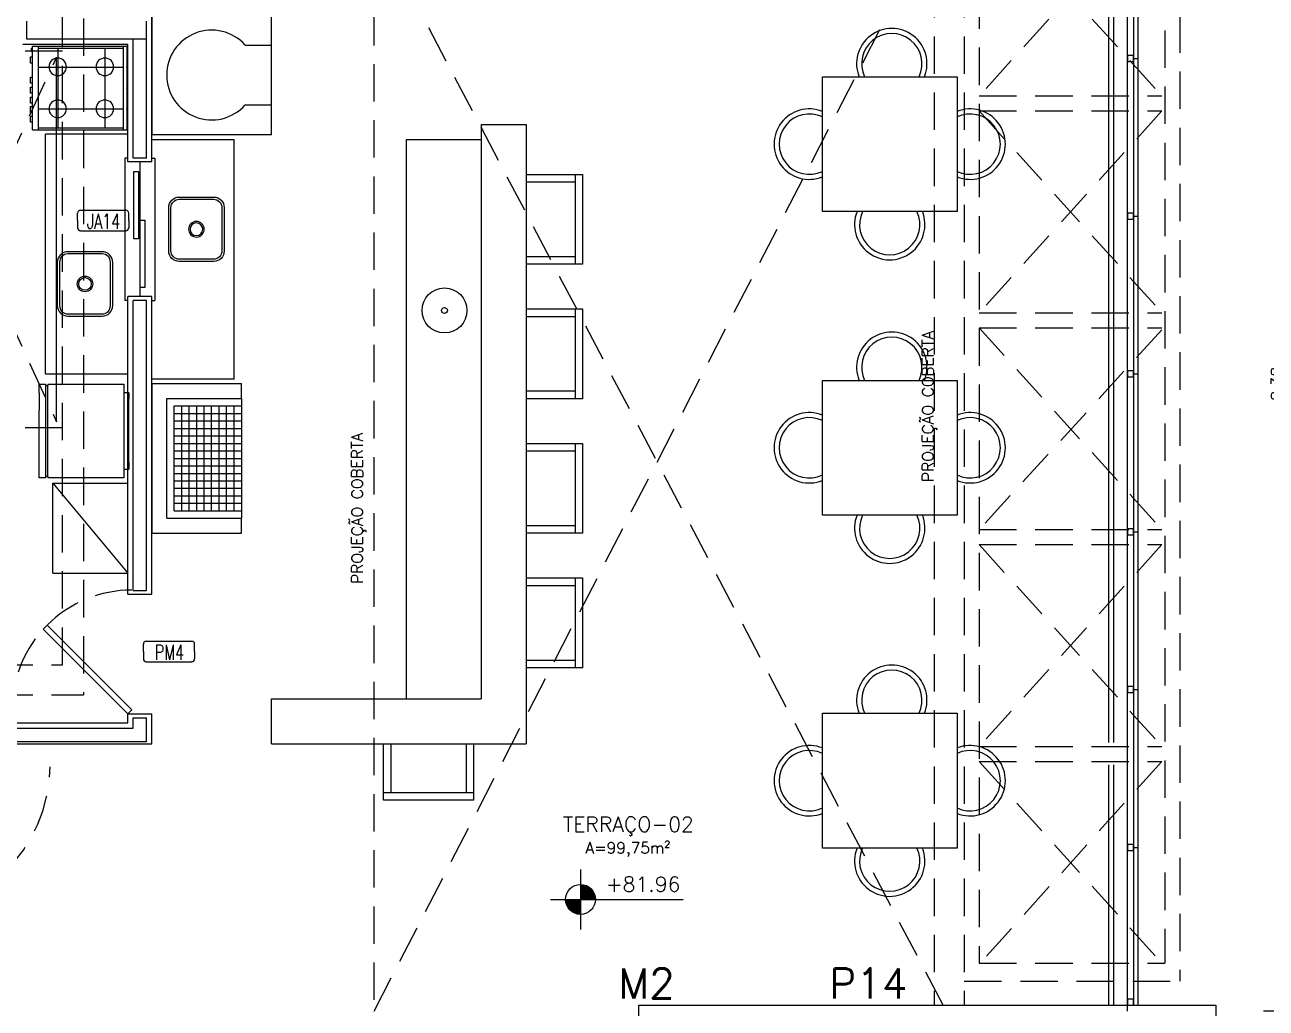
# Model space of a CAD drawing. Header units: millimetres. Extents: x 1658.6 to 1706.6, y -26.2 to 3.6.
# Drawn here: x 1694.09 to 1702.38, y -7.22 to -0.65 of the extents above; entities that cross this region are included whole.
import ezdxf
from ezdxf.enums import TextEntityAlignment as Align

# ---------------------------------------------------------------- set-up
doc = ezdxf.new("R2010")
doc.units = ezdxf.units.MM
doc.linetypes.add('DASHED2', pattern=[0.375, 0.25, -0.125])
doc.linetypes.add('HIDDEN', pattern=[0.375, 0.25, -0.125])
for name, color, linetype in [('COTA', 11, 'Continuous'), ('EMVISTA', 2, 'Continuous'), ('ESQUADRIA', 2, 'Continuous'), ('ESQUADRIA CT', 2, 'Continuous'), ('HACHURA 3', 4, 'Continuous'), ('HACHURIA', 11, 'Continuous'), ('IND', 1, 'Continuous'), ('INDICACOES', 2, 'Continuous'), ('LINHA', 1, 'Continuous'), ('MOBILIA 1', 4, 'Continuous'), ('MOBILIA 2', 11, 'Continuous'), ('PAREDE', 7, 'Continuous'), ('PAREDE 1', 7, 'Continuous'), ('PROJECAO', 1, 'DASHED2'), ('RP_MOBILIARIO', 21, 'Continuous'), ('TEXTO 1', 3, 'Continuous'), ('TEXTO 2', 2, 'Continuous'), ('WC', 4, 'Continuous'), ('WC 2', 11, 'Continuous')]:
    doc.layers.add(name, color=color, linetype=linetype)
doc.styles.add('ROMANS', font='romans.shx')
doc.dimstyles.new('Copy of TICK50', dxfattribs={"dimtxt": 0.075, "dimasz": 0.0995, "dimexe": 0.18, "dimexo": 0.0625, "dimgap": 0.063, "dimtad": 1, "dimrnd": 0.005, "dimzin": 4, "dimdsep": 46, "dimtxsty": 'ROMANS', "dimblk1": 'TICK', "dimblk2": 'TICK', "dimsah": 1, "dimcen": 0.09, "dimse1": 1, "dimse2": 1, "dimclrd": 256, "dimclrt": 2, "dimaunit": 1, "dimadec": 4, "dimazin": 0, "dimtfac": 1, "dimtix": 1, "dimtmove": 2, "dimatfit": 3, "dimldrblk": 'TICK', "dimfxl": 0.18, "dimtfillclr": 256, "dimtolj": 1, "dimtzin": 0, "dimlwd": -1, "dimarcsym": 0})

# ---------------------------------------------------------------- blocks, each defined once
blk = doc.blocks.new('IND ESQUADRIAS')
for p, q in [((-0.256, 0.103), (-0.256, 0.176)), ((-0.227, 0.206), (0.227, 0.206)), ((0.256, 0.103), (0.256, 0.176)), ((-0.256, 0.103), (-0.256, 0.03)), ((-0.227, 0), (0.227, 0)), ((0.256, 0.103), (0.256, 0.03))]:
    blk.add_line(p, q)
for centre, start, end in [((-0.227, 0.176), 90, 180), ((0.227, 0.176), 0, 90), ((-0.227, 0.03), 180, 270), ((0.227, 0.03), 270, 0)]:
    blk.add_arc(centre, 0.0298, start, end)
at = {"linetype": 'ByBlock', "style": 'ROMANS', "width": 0.7}
blk.add_attdef('P01', text='', height=0.15, dxfattribs=at).set_placement((0.004, -0.025), align=Align.BOTTOM_CENTER)
blk = doc.blocks.new('IND NÍVEL')
at = {"layer": 'IND'}
for p, q in [((0, 0.004), (0, -0.004)), ((-0.004, 0), (0.01371, 0))]:
    blk.add_line(p, q, dxfattribs=at)
blk.add_circle((0, 0), 0.002, dxfattribs=at)
for points in [[(0.00019, 0.00199), (0, 0), (0.0001, 0.002), (0, 0)], [(0.0001, 0.002), (0, 0), (0, 0.002), (0, 0)], [(0.0003, 0.00198), (0, 0), (0.00019, 0.00199), (0, 0)], [(0.00045, 0.00195), (0, 0), (0.0003, 0.00198), (0, 0)], [(0.00069, 0.00188), (0, 0), (0.00045, 0.00195), (0, 0)], [(0.0009, 0.00179), (0, 0), (0.00069, 0.00188), (0, 0)], [(0.00115, 0.00164), (0, 0), (0.0009, 0.00179), (0, 0)], [(-0.002, 0), (0, 0), (-0.00191, -0.00058), (0, 0)], [(-0.00191, -0.00058), (0, 0), (-0.00169, -0.00106), (0, 0)], [(-0.00169, -0.00106), (0, 0), (-0.00139, -0.00144), (0, 0)], [(-0.00139, -0.00144), (0, 0), (-0.00115, -0.00164), (0, 0)], [(-0.00115, -0.00164), (0, 0), (-0.0009, -0.00179), (0, 0)], [(-0.0009, -0.00179), (0, 0), (-0.00069, -0.00188), (0, 0)], [(-0.00069, -0.00188), (0, 0), (-0.00045, -0.00195), (0, 0)], [(-0.00045, -0.00195), (0, 0), (-0.0003, -0.00198), (0, 0)], [(-0.0003, -0.00198), (0, 0), (-0.00019, -0.00199), (0, 0)], [(-0.00019, -0.00199), (0, 0), (-0.0001, -0.002), (0, 0)], [(-0.0001, -0.002), (0, 0), (0, -0.002), (0, 0)], [(0.00139, 0.00144), (0, 0), (0.00115, 0.00164), (0, 0)], [(0.00169, 0.00106), (0, 0), (0.00139, 0.00144), (0, 0)], [(0.00191, 0.00058), (0, 0), (0.00169, 0.00106), (0, 0)], [(0.002, 0), (0, 0), (0.00191, 0.00058), (0, 0)]]:
    blk.add_solid(points, dxfattribs=at)
at = {"layer": 'IND', "color": 3, "style": 'ROMANS'}
blk.add_attdef('+0,00', (0.0034, 0.00103), '', height=0.002, dxfattribs=at)
blk = doc.blocks.new('TICK')
at = {"layer": 'COTA'}
for p, q in [((0, 1.908), (0, -1.908)), ((-1, 0), (1, 0))]:
    blk.add_line(p, q, dxfattribs=at)
at = {"layer": 'COTA', "color": 2}
blk.add_line((0.5, 0.5), (-0.5, -0.5), dxfattribs=at)
blk = doc.blocks.new('*D99')
at = {"layer": 'COTA'}
for p, q in [((1702.5517, -7.139), (1702.5517, -7.0395)), ((1702.5517, -7.2385), (1702.5517, -7.5385)), ((1702.5517, -7.638), (1702.5517, -7.7375))]:
    blk.add_line(p, q, dxfattribs=at)
at = {"layer": 'Defpoints', "color": 0}
for p in [(1702.0044, -7.2385), (1702.0044, -7.5385), (1702.5517, -7.5385)]:
    blk.add_point(p, dxfattribs=at)
at = {"layer": 'COTA', "xscale": 0.0995, "yscale": 0.0995, "zscale": 0.0995}
for p, rotation in [((1702.5517, -7.2385), 270), ((1702.5517, -7.5385), 90)]:
    blk.add_blockref('TICK', p, dxfattribs=dict(at, rotation=rotation))
at = {"layer": 'COTA', "color": 2, "insert": (1702.4512, -7.3885), "char_height": 0.075, "attachment_point": 5, "rotation": 90, "style": 'ROMANS'}
blk.add_mtext('\\A1;.30', dxfattribs=at)
blk = doc.blocks.new('*D98')
at = {"layer": 'COTA'}
blk.add_line((1702.5517, 1.042), (1702.5517, -7.139), dxfattribs=at)
at = {"layer": 'Defpoints', "color": 0}
for p in [(1701.3644, 1.1415), (1702.0044, -7.2385), (1702.5517, -7.2385)]:
    blk.add_point(p, dxfattribs=at)
at = {"layer": 'COTA', "xscale": 0.0995, "yscale": 0.0995, "zscale": 0.0995}
for p, rotation in [((1702.5517, 1.1415), 90), ((1702.5517, -7.2385), 270)]:
    blk.add_blockref('TICK', p, dxfattribs=dict(at, rotation=rotation))
at = {"layer": 'COTA', "color": 2, "insert": (1702.4512, -3.0485), "char_height": 0.075, "attachment_point": 5, "rotation": 90, "style": 'ROMANS'}
blk.add_mtext('\\A1;8.38', dxfattribs=at)
blk = doc.blocks.new('P100')
at = {"layer": 'ESQUADRIA CT'}
for p, q in [((-0.7345, 0.6795), (-0.707, 0.707)), ((-0.0275, -0.0275), (-0.7345, 0.6795)), ((-0.707, 0.707), (0, 0)), ((0, 0), (-0.0275, -0.0275))]:
    blk.add_line(p, q, dxfattribs=at)
at = {"layer": 'ESQUADRIA CT', "color": 1, "linetype": 'HIDDEN'}
blk.add_arc((-0.0137, -0.0137), 1, 89.2122, 179.2122, dxfattribs=at)
blk = doc.blocks.new('P80')
at = {"layer": 'ESQUADRIA CT', "color": 1, "linetype": 'HIDDEN'}
blk.add_lwpolyline([(0, 0.8, 0.414214), (-0.8, 0, 0.414214)], format="xyb", dxfattribs=at)
at = {"layer": 'ESQUADRIA CT'}
blk.add_lwpolyline([(-0.0275, -0.0275), (-0.5932, 0.5382), (-0.5657, 0.5657), (0, 0)], close=True, dxfattribs=at)
blk = doc.blocks.new('FORNO PIZZA')
at = {"layer": 'RP_MOBILIARIO', "color": 2}
for p, q in [((0, 0.8), (-0.8, 0.8)), ((0, 0), (0, 0.8)), ((0, 0), (-0.8, 0))]:
    blk.add_line(p, q, dxfattribs=at)
at = {"layer": 'RP_MOBILIARIO', "color": 4}
for p, q in [((-0.1764, 0.6), (0, 0.6)), ((-0.1764, 0.2), (0, 0.2))]:
    blk.add_line(p, q, dxfattribs=at)
blk.add_arc((-0.4, 0.4), 0.3, 41.81031, 318.18969, dxfattribs=at)
at = {"layer": 'WC', "color": 11}
blk.add_line((-0.8, 0.8), (-0.8, 0), dxfattribs=at)
blk = doc.blocks.new('CHURRASQUEIRA')
at = {"layer": 'HACHURA 3'}
for p, q in [((-14.2254, 531.7184), (-14.2254, 532.1684)), ((-14.1754, 531.7184), (-14.1754, 532.1684)), ((-14.1254, 531.7184), (-14.1254, 532.1684)), ((-14.0754, 531.7184), (-14.0754, 532.1684)), ((-14.0254, 531.7184), (-14.0254, 532.1684)), ((-13.9754, 531.7184), (-13.9754, 532.1684)), ((-13.9254, 531.7184), (-13.9254, 532.1684)), ((-13.8754, 531.7184), (-13.8754, 532.1684)), ((-13.8254, 531.7184), (-13.8254, 532.1684)), ((-13.7754, 531.7184), (-13.7754, 532.1684)), ((-13.7254, 531.7184), (-13.7254, 532.1684)), ((-13.6754, 531.7184), (-13.6754, 532.1684)), ((-13.6254, 531.7184), (-13.6254, 532.1684)), ((-13.5754, 532.1184), (-14.2754, 532.1184)), ((-13.5754, 532.0684), (-14.2754, 532.0684)), ((-13.5754, 532.0184), (-14.2754, 532.0184)), ((-13.5754, 531.9684), (-14.2754, 531.9684)), ((-13.5754, 531.9184), (-14.2754, 531.9184)), ((-13.5754, 531.8684), (-14.2754, 531.8684)), ((-13.5754, 531.8184), (-14.2754, 531.8184)), ((-13.5754, 531.7684), (-14.2754, 531.7684))]:
    blk.add_line(p, q, dxfattribs=at)
at = {"layer": 'LINHA'}
for p, q in [((-14.3254, 532.1684), (-13.5254, 532.1684)), ((-14.2754, 531.7184), (-14.2754, 532.1684)), ((-13.5754, 531.7184), (-13.5754, 532.1684)), ((-13.5754, 531.7184), (-14.2754, 531.7184))]:
    blk.add_line(p, q, dxfattribs=at)
at = {"layer": 'PAREDE 1'}
for p, q in [((-14.3254, 532.1684), (-14.4254, 532.1684)), ((-14.4254, 531.5684), (-14.4254, 532.1684)), ((-14.3254, 531.6684), (-14.3254, 532.1684)), ((-13.4254, 532.1684), (-13.5254, 532.1684)), ((-13.5254, 531.6684), (-13.5254, 532.1684)), ((-13.4254, 531.5684), (-13.4254, 532.1684)), ((-13.5254, 531.6684), (-14.3254, 531.6684)), ((-14.4254, 531.5684), (-13.4254, 531.5684))]:
    blk.add_line(p, q, dxfattribs=at)
blk = doc.blocks.new('Cuba Tramontina 40BL')
for points in [[(0.215, -0.115), (0.215, 0.115, 0.414214), (0.145, 0.185), (-0.145, 0.185, 0.414214), (-0.215, 0.115), (-0.215, -0.115, 0.414214), (-0.145, -0.185), (0.145, -0.185, 0.414214)], [(0.2, -0.115), (0.2, 0.115, 0.414214), (0.145, 0.17), (-0.145, 0.17, 0.414214), (-0.2, 0.115), (-0.2, -0.115, 0.414214), (-0.145, -0.17), (0.145, -0.17, 0.414214)]]:
    blk.add_lwpolyline(points, format="xyb", close=True)
for radius in [0.052, 0.042]:
    blk.add_circle((0, 0), radius)
blk = doc.blocks.new('FOGÃO 4B')
for p, q in [((0.56, 0.63), (0, 0.63)), ((0, 0), (0, 0.63)), ((0.56, 0.605), (0, 0.605)), ((0.015, 0.0386), (0.015, 0.605)), ((0.14, 0.0386), (0.14, 0.605)), ((0.42, 0.0386), (0.42, 0.605)), ((0.545, 0.0386), (0.545, 0.605)), ((0.56, 0), (0.56, 0.63)), ((0.545, 0.4836), (0.015, 0.4836)), ((0.545, 0.1686), (0.015, 0.1686)), ((0.56, 0.0386), (0, 0.0386)), ((0, 0), (0.56, 0)), ((0.5451, -0.0069), (0.5451, 0)), ((0.5237, -0.0001), (0.5237, -0.0069)), ((0.5237, -0.0069), (0.5451, -0.0069))]:
    blk.add_line(p, q)
for points in [[(0.052, -0.0011), (0.052, -0.0134), (0.0928, -0.0134), (0.0928, -0.0011)], [(0.1149, -0.0011), (0.1149, -0.0134), (0.1558, -0.0134), (0.1558, -0.0011)], [(0.1777, -0.0011), (0.1777, -0.0134), (0.2185, -0.0134), (0.2185, -0.0011)], [(0.2455, -0.0011), (0.2455, -0.0134), (0.2863, -0.0134), (0.2863, -0.0011)], [(0.312, -0.0011), (0.312, -0.0134), (0.3529, -0.0134), (0.3529, -0.0011)], [(0.4464, -0.0011), (0.4464, -0.0134), (0.4872, -0.0134), (0.4872, -0.0011)]]:
    blk.add_lwpolyline(points, close=True)
for centre in [(0.1413, 0.4836), (0.4213, 0.4836), (0.1413, 0.1686), (0.4213, 0.1686)]:
    blk.add_circle(centre, 0.0585)
for p in [(0.14, 0.63), (0.28, 0.63), (0.42, 0.63)]:
    blk.add_point(p)
blk = doc.blocks.new('GELADEIRA1')
for p, q in [((-0.2475, -0.0004), (-0.1975, 0)), ((0.2975, 0), (-0.1975, 0)), ((0.2975, 0), (0.3475, -0.0004)), ((-0.315, -0.0404), (-0.2475, -0.0404)), ((-0.315, -0.6325), (-0.315, -0.0404)), ((-0.2475, -0.0004), (-0.2475, -0.0404)), ((0.3475, -0.0404), (0.3475, -0.0004)), ((0.415, -0.0404), (0.415, -0.6325)), ((-0.315, -0.7), (-0.315, -0.6525)), ((-0.305, -0.6525), (-0.305, -0.6325)), ((0.405, -0.6325), (-0.305, -0.6325)), ((-0.305, -0.6525), (0.405, -0.6525)), ((0.405, -0.6325), (0.405, -0.6525)), ((0.415, -0.6525), (0.415, -0.7)), ((-0.2475, -0.7), (-0.315, -0.7)), ((-0.2475, -0.7), (-0.1125, -0.7)), ((0.415, -0.7), (-0.1125, -0.7))]:
    blk.add_line(p, q)
for points in [[(-0.2475, -0.0404), (0.3475, -0.0404)], [(0.3475, -0.0404), (0.415, -0.0404)], [(-0.315, -0.6325), (-0.305, -0.6325)], [(-0.315, -0.6525), (-0.305, -0.6525)], [(0.405, -0.6325), (0.415, -0.6325)], [(0.405, -0.6525), (0.415, -0.6525)]]:
    blk.add_lwpolyline(points)
blk = doc.blocks.new('ESTRUTURA(20-03-2019)')
at = {"layer": 'PROJECAO', "color": 11}
for p, q in [((1.35, 6.56), (1.35, 15.03)), ((-5.76, 8.8733), (-5.76, 13.94)), ((-5.62, 13.94), (-5.62, 8.6733)), ((-5.76, 12.9716), (-6.96, 12.9716)), ((-6.92, 12.9316), (-5.8, 10.495)), ((-6.92, 10.495), (-5.8, 12.9316)), ((-5.76, 10.455), (-6.96, 10.455)), ((-6.96, 8.8733), (-5.76, 8.8733)), ((-6.96, 8.6733), (-5.62, 8.6733))]:
    blk.add_line(p, q, dxfattribs=at)

msp = doc.modelspace()

# ---------------------------------------------------------------- linework, layer by layer
at = {"layer": 'EMVISTA', "color": 1}
for p, q in [((1701.4544, -7.1985), (1701.4544, 1.2315)), ((1701.4544, -7.1985), (1701.4544, 1.2315)), ((1701.3644, -5.4435), (1701.3644, 1.1415)), ((1701.3644, -7.1985), (1701.3644, -5.5935)), ((1701.3644, -7.1985), (1701.3644, -5.5935))]:
    msp.add_line(p, q, dxfattribs=at)
at = {"layer": 'ESQUADRIA'}
for p, q in [((1701.4944, 1.2715), (1701.4944, -7.1985)), ((1701.4944, 1.2715), (1701.4944, -7.1985)), ((1701.5244, 1.3015), (1701.5244, -7.1985)), ((1701.5244, 1.3015), (1701.5244, -7.1985)), ((1701.4944, -0.8759), (1701.5244, -0.8759)), ((1701.4944, -1.9296), (1701.5244, -1.9296)), ((1701.4944, -2.9833), (1701.5244, -2.9833)), ((1701.4944, -4.037), (1701.5244, -4.037)), ((1701.4944, -5.0907), (1701.5244, -5.0907)), ((1701.4944, -6.1444), (1701.5244, -6.1444))]:
    msp.add_line(p, q, dxfattribs=at)
at = {"layer": 'ESQUADRIA', "color": 1}
for p, q in [((1694.7794, -1.5418), (1694.7594, -1.5418)), ((1694.7594, -1.5418), (1694.7594, -2.4918)), ((1694.9394, -1.5418), (1694.9594, -1.5418)), ((1694.9594, -1.5418), (1694.9594, -2.4918)), ((1694.7794, -2.4918), (1694.7594, -2.4918)), ((1694.9394, -2.4918), (1694.9594, -2.4918))]:
    msp.add_line(p, q, dxfattribs=at)
at = {"layer": 'ESQUADRIA', "color": 3}
for points in [[(1701.4544, -0.8959), (1701.4944, -0.8959), (1701.4944, -0.8559), (1701.4544, -0.8559)], [(1701.4544, -1.9498), (1701.4944, -1.9498), (1701.4944, -1.9098), (1701.4544, -1.9098)], [(1701.4544, -3.0033), (1701.4944, -3.0033), (1701.4944, -2.9633), (1701.4544, -2.9633)], [(1701.4544, -4.057), (1701.4944, -4.057), (1701.4944, -4.017), (1701.4544, -4.017)], [(1701.4544, -5.1107), (1701.4944, -5.1107), (1701.4944, -5.0707), (1701.4544, -5.0707)], [(1701.4544, -6.1644), (1701.4944, -6.1644), (1701.4944, -6.1244), (1701.4544, -6.1244)], [(1701.4544, -7.1985), (1701.4944, -7.1985), (1701.4944, -7.1585), (1701.4544, -7.1585)]]:
    msp.add_lwpolyline(points, close=True, dxfattribs=at)
at = {"layer": 'ESQUADRIA'}
for points in [[(1694.8207, -2.0814), (1694.8207, -1.6314), (1694.8507, -1.6314), (1694.8507, -2.0814)], [(1694.8632, -2.406), (1694.8632, -1.956), (1694.8932, -1.956), (1694.8932, -2.406)]]:
    msp.add_lwpolyline(points, close=True, dxfattribs=at)
at = {"layer": 'HACHURIA'}
for p, q in [((1701.3294, -5.4435), (1701.3294, 1.1065)), ((1694.9394, -1.5668), (1694.9394, -0.5868)), ((1694.7794, -0.7818), (1694.0794, -0.7818)), ((1694.7794, -1.5668), (1694.7794, -0.7818)), ((1694.3044, -3.3035), (1694.3044, -0.8668)), ((1694.7794, -4.4535), (1694.7794, -2.4668)), ((1694.9394, -4.4535), (1694.9394, -2.4668)), ((1694.7794, -4.4535), (1694.9394, -4.4535)), ((1694.7794, -5.2535), (1694.9394, -5.2535)), ((1694.7794, -5.3135), (1694.7794, -5.2535)), ((1694.9394, -5.4535), (1694.9394, -5.2535)), ((1693.1794, -5.3135), (1694.7794, -5.3135)), ((1693.2744, -5.4535), (1694.9394, -5.4535)), ((1701.3294, -7.1985), (1701.3294, -5.5935)), ((1701.3294, -7.1985), (1701.3294, -5.5935)), ((1698.1921, -7.5785), (1698.1921, -7.1985)), ((1698.1921, -7.1985), (1702.0444, -7.1985)), ((1700.3994, -7.1985), (1702.0444, -7.1985)), ((1702.0444, -7.1985), (1702.0444, -7.5785))]:
    msp.add_line(p, q, dxfattribs=at)
at = {"layer": 'MOBILIA 2'}
for p, q in [((1694.9394, -1.5668), (1694.7794, -1.5668)), ((1694.8594, -1.5668), (1694.8594, -2.4668)), ((1697.7658, -1.6505), (1697.7658, -2.2505)), ((1697.4394, -1.7005), (1697.7658, -1.7005)), ((1697.7658, -2.2005), (1697.4394, -2.2005)), ((1694.9394, -2.4668), (1694.7794, -2.4668)), ((1697.7658, -2.5489), (1697.7658, -3.1489)), ((1697.4394, -2.5989), (1697.7658, -2.5989)), ((1697.7658, -3.0989), (1697.4394, -3.0989)), ((1697.7658, -3.4472), (1697.7658, -4.0472)), ((1697.4394, -3.4972), (1697.7658, -3.4972)), ((1694.2794, -3.7128), (1694.7794, -4.3128)), ((1694.2794, -3.7128), (1694.7794, -3.7128)), ((1694.2794, -4.3128), (1694.2794, -3.7128)), ((1697.7658, -3.9972), (1697.4394, -3.9972)), ((1694.2794, -4.3128), (1694.7794, -4.3128)), ((1697.7658, -4.3456), (1697.7658, -4.9456)), ((1697.4394, -4.3956), (1697.7658, -4.3956)), ((1697.7658, -4.8956), (1697.4394, -4.8956)), ((1696.5379, -5.7798), (1696.5379, -5.4535)), ((1697.0379, -5.4535), (1697.0379, -5.7798)), ((1697.0879, -5.7798), (1696.4879, -5.7798))]:
    msp.add_line(p, q, dxfattribs=at)
for points in [[(1699.4172, -0.9984), (1700.3172, -0.9984), (1700.3172, -1.8984), (1699.4172, -1.8984)], [(1699.4172, -3.026), (1700.3172, -3.026), (1700.3172, -3.926), (1699.4172, -3.926)], [(1699.4172, -5.2493), (1700.3172, -5.2493), (1700.3172, -6.1493), (1699.4172, -6.1493)]]:
    msp.add_lwpolyline(points, close=True, dxfattribs=at)
for points in [[(1697.4394, -1.6505), (1697.8158, -1.6505), (1697.8158, -2.2505), (1697.4394, -2.2505)], [(1697.4394, -2.5489), (1697.8158, -2.5489), (1697.8158, -3.1489), (1697.4394, -3.1489)], [(1697.4394, -3.4472), (1697.8158, -3.4472), (1697.8158, -4.0472), (1697.4394, -4.0472)], [(1697.4394, -4.3456), (1697.8158, -4.3456), (1697.8158, -4.9456), (1697.4394, -4.9456)], [(1697.0879, -5.4535), (1697.0879, -5.8298), (1696.4879, -5.8298), (1696.4879, -5.4535)]]:
    msp.add_lwpolyline(points, dxfattribs=at)
for centre, radius, start, end in [((1699.881, -0.9113), 0.2351, 338.25063, 201.74908), ((1699.881, -0.9113), 0.2015, 334.38612, 205.61358), ((1699.3301, -1.4484), 0.2351, 68.25092, 291.74937), ((1700.4043, -1.4484), 0.2351, 248.25063, 111.74908), ((1699.3301, -1.4484), 0.2015, 64.38642, 295.61388), ((1700.4043, -1.4484), 0.2015, 244.38612, 115.61358), ((1699.8672, -1.9855), 0.2351, 158.25092, 21.74937), ((1699.8672, -1.9855), 0.2015, 154.38642, 25.61388), ((1699.881, -2.9389), 0.2351, 338.25063, 201.74908), ((1699.881, -2.9389), 0.2015, 334.38612, 205.61358), ((1699.3301, -3.476), 0.2351, 68.25092, 291.74937), ((1699.3301, -3.476), 0.2015, 64.38642, 295.61388), ((1700.4043, -3.476), 0.2351, 248.25063, 111.74908), ((1700.4043, -3.476), 0.2015, 244.38612, 115.61358), ((1699.8672, -4.0131), 0.2351, 158.25092, 21.74937), ((1699.8672, -4.0131), 0.2015, 154.38642, 25.61388), ((1699.881, -5.1622), 0.2351, 338.25063, 201.74908), ((1699.881, -5.1622), 0.2015, 334.38612, 205.61358), ((1699.3301, -5.6993), 0.2351, 68.25092, 291.74937), ((1700.4043, -5.6993), 0.2351, 248.25063, 111.74908), ((1699.3301, -5.6993), 0.2015, 64.38642, 295.61388), ((1700.4043, -5.6993), 0.2015, 244.38612, 115.61358), ((1699.8672, -6.2365), 0.2351, 158.25092, 21.74937), ((1699.8672, -6.2365), 0.2015, 154.38642, 25.61388)]:
    msp.add_arc(centre, radius, start, end, dxfattribs=at)
at = {"layer": 'PAREDE'}
for p, q in [((1694.1044, -0.7468), (1694.1044, -0.6268)), ((1694.9044, -1.5418), (1694.9044, -0.6268)), ((1694.9044, -0.7468), (1694.1044, -0.7468)), ((1694.8144, -1.5418), (1694.8144, -0.7468)), ((1694.9044, -1.5418), (1694.8144, -1.5418)), ((1694.9044, -2.4918), (1694.8144, -2.4918)), ((1694.8144, -4.4285), (1694.8144, -2.4918)), ((1694.9044, -4.4285), (1694.9044, -2.4918)), ((1694.8144, -4.4285), (1694.9044, -4.4285)), ((1694.8144, -5.2785), (1694.9044, -5.2785)), ((1694.8144, -5.3485), (1694.8144, -5.2785)), ((1694.9044, -5.4385), (1694.9044, -5.2785)), ((1693.1444, -5.3485), (1694.8144, -5.3485)), ((1693.2594, -5.4385), (1694.9044, -5.4385))]:
    msp.add_line(p, q, dxfattribs=at)
at = {"layer": 'PROJECAO'}
for p, q in [((1701.8044, 1.6615), (1701.8044, -7.0385)), ((1701.7044, 1.5615), (1701.7044, -6.9185)), ((1700.4644, 0.3215), (1700.4644, -6.9185)), ((1700.4644, 0.2215), (1701.6844, -1.1265)), ((1701.6844, 0.2215), (1700.4644, -1.1265)), ((1696.4244, -7.5385), (1696.4244, 0.0215)), ((1700.1644, 0.0215), (1700.1644, -7.1985)), ((1700.3644, 0.0215), (1700.3644, -7.1985)), ((1700.4644, -1.1265), (1701.6844, -1.1265)), ((1700.4644, -1.2265), (1701.6844, -2.5745)), ((1701.6844, -1.2265), (1700.4644, -2.5745)), ((1700.4644, -1.2265), (1701.6844, -1.2265)), ((1700.4644, -2.5745), (1701.6844, -2.5745)), ((1700.4644, -2.6745), (1701.6844, -2.6745)), ((1700.4644, -2.6745), (1701.6844, -4.0225)), ((1701.6844, -2.6885), (1700.4644, -4.0225)), ((1700.4644, -4.0225), (1701.6844, -4.0225)), ((1700.4644, -4.1225), (1701.6844, -4.1225)), ((1700.4644, -4.1225), (1701.6844, -5.4705)), ((1701.6844, -4.1225), (1700.4644, -5.4705)), ((1700.4644, -5.4705), (1701.6844, -5.4705)), ((1700.4644, -5.5705), (1701.6844, -5.5705)), ((1700.4644, -5.5705), (1701.6844, -6.9185)), ((1701.6844, -5.5705), (1700.4644, -6.9264)), ((1700.4644, -6.9185), (1701.7044, -6.9185)), ((1700.3644, -7.0385), (1701.8044, -7.0385))]:
    msp.add_line(p, q, dxfattribs=at)
at = {"layer": 'PROJECAO', "color": 11}
for p, q in [((1700.2244, -7.1985), (1696.4244, 0.0215)), ((1696.4244, -7.2385), (1700.1644, 0.0215)), ((1697.4394, -2.9982), (1697.4394, -4.2582))]:
    msp.add_line(p, q, dxfattribs=at)
at = {"layer": 'WC'}
for radius in [0.15, 0.02]:
    msp.add_circle((1696.8941, -2.559), radius, dxfattribs=at)
at = {"layer": 'WC 2', "color": 1}
for p, q in [((1697.1394, -1.3168), (1697.4394, -1.3168)), ((1697.1394, -1.3168), (1697.1394, -5.1535)), ((1697.4394, -1.3168), (1697.4394, -5.4535)), ((1695.7394, -5.4535), (1695.7394, -5.1535)), ((1695.7394, -5.1535), (1697.1394, -5.1535)), ((1695.7394, -5.4535), (1697.4394, -5.4535))]:
    msp.add_line(p, q, dxfattribs=at)
at = {"layer": 'WC 2'}
for p, q in [((1694.7794, -1.3818), (1694.2294, -1.3818)), ((1694.2294, -2.9818), (1694.2294, -1.3818)), ((1694.9394, -1.4168), (1695.4894, -1.4168)), ((1695.4894, -3.0168), (1695.4894, -1.4168)), ((1696.6394, -1.4168), (1697.1394, -1.4168)), ((1696.6394, -5.1535), (1696.6394, -1.4168)), ((1694.2294, -2.9818), (1694.7794, -2.9818)), ((1695.4894, -3.0168), (1694.9394, -3.0168))]:
    msp.add_line(p, q, dxfattribs=at)

# ---------------------------------------------------------------- block references
at = {"layer": 'ESQUADRIA'}
msp.add_blockref('P80', (1694.8069, -5.226), dxfattribs=at)
at = {"layer": 'ESQUADRIA', "rotation": 180}
msp.add_blockref('P100', (1693.2469, -5.606), dxfattribs=at)
at = {"layer": 'INDICACOES'}
for name, p, xscale, yscale, zscale, values in [('IND ESQUADRIAS', (1694.6152, -2.0262), 0.6666666666666666, 0.6666666666666666, 0.6666666666666666, {'P01': 'JA14'}), ('IND ESQUADRIAS', (1695.0546, -4.9045), 0.6666666666666666, 0.6666666666666666, 0.6666666666666666, {'P01': 'PM4'}), ('IND NÍVEL', (1697.8025, -6.4921), 50, 50, 50, {'+0,00': '+81.96'})]:
    msp.add_blockref(name, p, dxfattribs=dict(at, xscale=xscale, yscale=yscale, zscale=zscale)).add_auto_attribs(values)
at = {"layer": 'MOBILIA 1'}
msp.add_blockref('FORNO PIZZA', (1695.7394, -1.3868), dxfattribs=at)
at = {"layer": 'MOBILIA 1', "rotation": 270}
msp.add_blockref('CHURRASQUEIRA', (1163.3711, -17.4722), dxfattribs=at)
at = {"layer": 'PAREDE'}
msp.add_blockref('ESTRUTURA(20-03-2019)', (1700.1044, -13.7985), dxfattribs=at)
at = {"layer": 'WC', "xscale": -1, "rotation": 90}
msp.add_blockref('Cuba Tramontina 40BL', (1695.2379, -2.0168), dxfattribs=at)
at = {"layer": 'WC', "rotation": 270}
msp.add_blockref('Cuba Tramontina 40BL', (1694.4938, -2.3818), dxfattribs=at)
at = {"layer": 'WC 2', "xscale": -1, "rotation": 270}
msp.add_blockref('FOGÃO 4B', (1694.1427, -1.3534), dxfattribs=at)
at = {"layer": 'WC 2', "xscale": 0.855, "yscale": 0.855, "zscale": 0.855, "rotation": 270}
msp.add_blockref('GELADEIRA1', (1694.7869, -3.3211), dxfattribs=at)

# ---------------------------------------------------------------- texts
at = {"layer": 'TEXTO 1', "style": 'ROMANS'}
msp.add_text('TERRAÇO-02', height=0.1, dxfattribs=at).set_placement((1697.6849, -6.0402))
at = {"layer": 'TEXTO 1', "color": 7, "style": 'ROMANS'}
for s, p in [('M2', (1698.055, -7.153)), ('P14', (1699.463, -7.153))]:
    msp.add_text(s, height=0.2, dxfattribs=at).set_placement(p)
at = {"layer": 'TEXTO 2', "style": 'ROMANS'}
for p in [(1700.1592, -3.7041), (1696.3483, -4.3846)]:
    msp.add_text('PROJEÇÃO COBERTA', height=0.075, rotation=90, dxfattribs=at).set_placement(p)
msp.add_text('A=99,75m²', height=0.075, dxfattribs=at).set_placement((1697.8354, -6.1851))

# ---------------------------------------------------------------- dimensions: what is measured, and where the dimension line sits
at = {"layer": 'COTA'}
for base, p1, p2, picture, middle in [((1702.5517, -7.2385), (1701.3644, 1.1415), (1702.0044, -7.2385), '*D98', (1702.4512, -3.0485)), ((1702.5517, -7.5385), (1702.0044, -7.2385), (1702.0044, -7.5385), '*D99', (1702.4512, -7.3885))]:
    dim = msp.add_linear_dim(base=base, p1=p1, p2=p2, angle=90, dimstyle='Copy of TICK50', dxfattribs=at)
    dim.commit()
    dim.dimension.update_dxf_attribs({"geometry": picture, "text_midpoint": middle})

doc.saveas('drawing.dxf')
